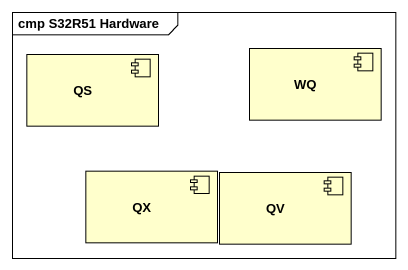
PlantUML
@startuml
mainframe cmp S32R51 Hardware
component QS
component WQ
component QX
component QV
@enduml
